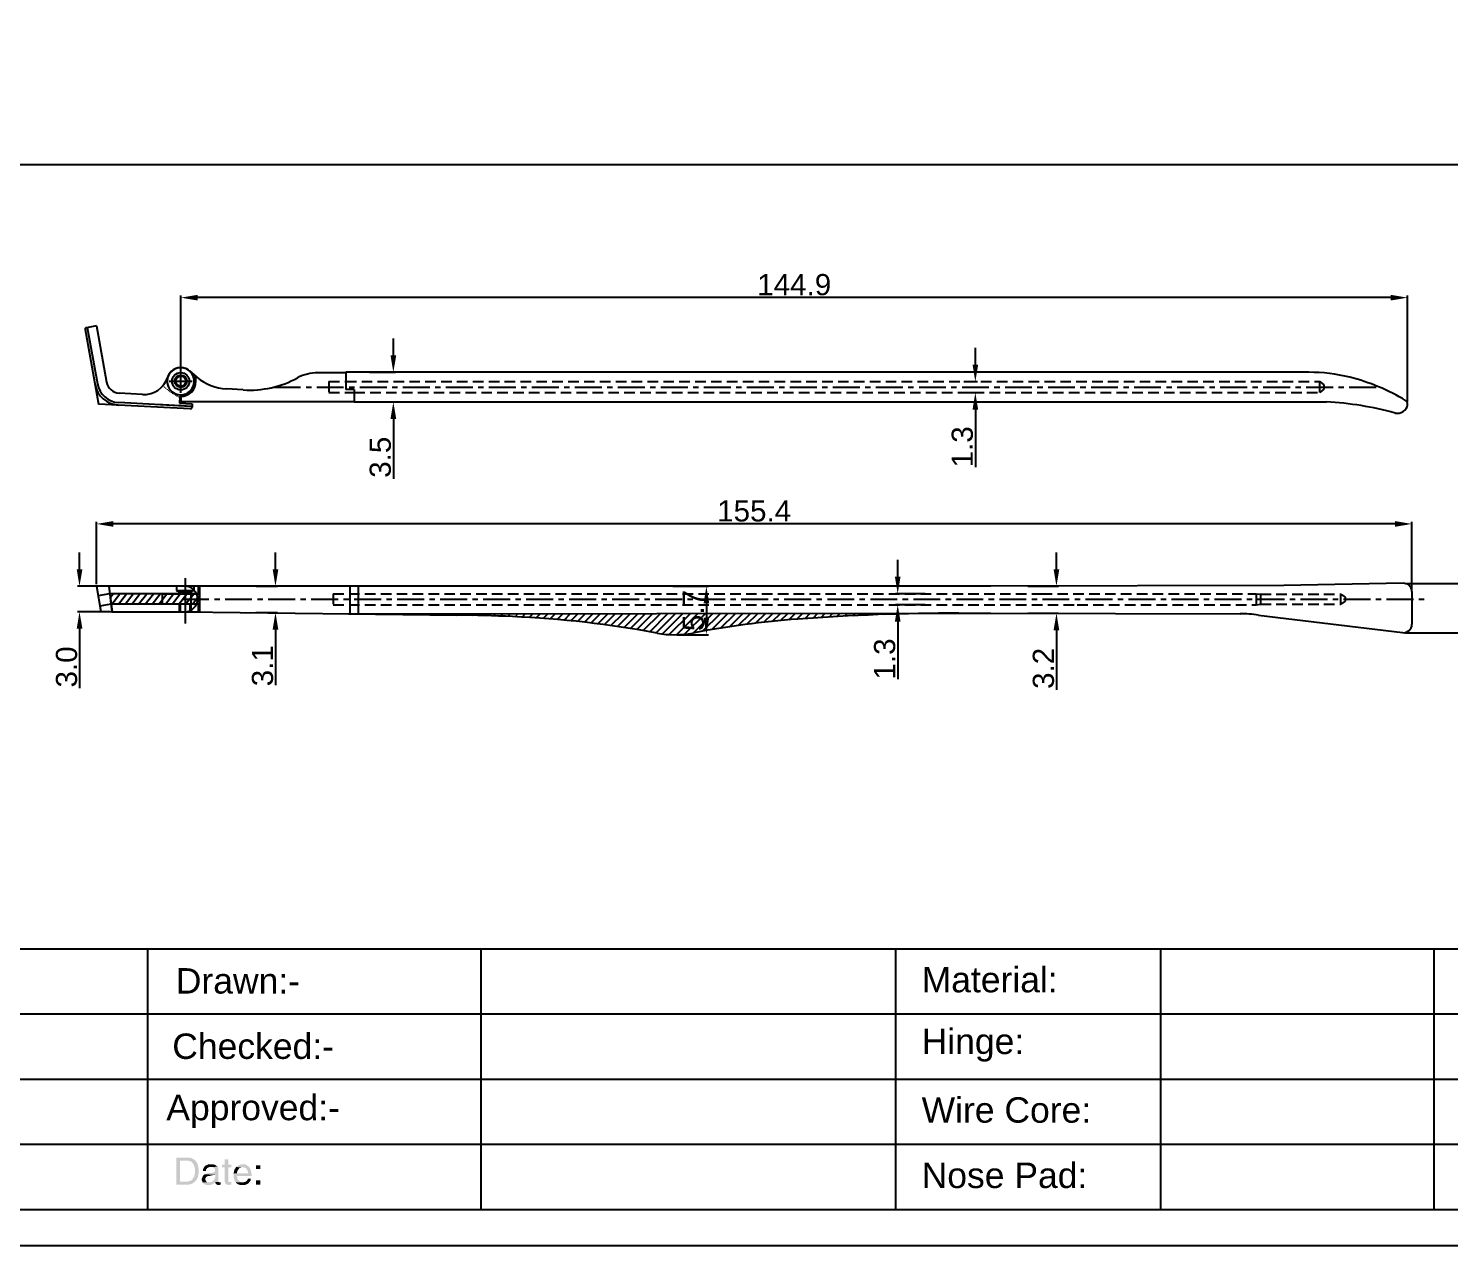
# Model space of a CAD drawing. Header units: millimetres. Extents: x 7018 to 13530, y 4187 to 5692.
# Drawn here: x 11785.8 to 11953.6, y 4951.9 to 5095.6 of the extents above; entities that cross this region are included whole.
import ezdxf

# ---------------------------------------------------------------- set-up
doc = ezdxf.new("R2010")
doc.units = ezdxf.units.MM
for name, pattern in [('CENTER', [50.8, 31.75, -6.35, 6.35, -6.35]), ('CENTER2', [28.575, 19.05, -3.175, 3.175, -3.175]), ('DASHED2', [0.375, 0.25, -0.125]), ('HIDDEN2', [0.1875, 0.125, -0.0625])]:
    doc.linetypes.add(name, pattern=pattern)
for name, color, linetype in [('Center Line', 2, 'CENTER2'), ('Dimension', 3, 'Continuous'), ('Hidden Line', 1, 'HIDDEN2')]:
    doc.layers.add(name, color=color, linetype=linetype)
doc.layers.add('DASHED', color=7, linetype='DASHED2', lineweight=9)
doc.styles.get("Standard").update_dxf_attribs({"font": 'arial.ttf'})
doc.dimstyles.new('Standard$0', dxfattribs={"dimtxt": 2.3, "dimasz": 2, "dimexe": 1, "dimexo": 1, "dimgap": 1, "dimtad": 1, "dimdec": 1, "dimzin": 0, "dimdsep": 46, "dimtxsty": 'Standard', "dimcen": 0, "dimclrd": 4, "dimclre": 4, "dimclrt": 4, "dimadec": 1, "dimazin": 0, "dimtfac": 1, "dimtdec": 1, "dimtofl": 0, "dimtmove": 0, "dimatfit": 0, "dimfxl": 1, "dimtfillclr": 256, "dimtolj": 1, "dimtzin": 0, "dimlwd": -1, "dimlwe": -1, "dimarcsym": 1})

# ---------------------------------------------------------------- blocks, each defined once
blk = doc.blocks.new('*D3343')
at = {"layer": 'Defpoints', "color": 0, "transparency": 16777216}
for p in [(11803.76, 5063.81), (11803.76, 5053.94), (11948.65, 5051.24)]:
    blk.add_point(p, dxfattribs=at)
at = {"layer": 'Dimension', "color": 3, "transparency": 16777216}
for p, q in [((11803.76, 5054.19), (11803.76, 5064.06)), ((11946.65, 5063.81), (11805.76, 5063.81)), ((11948.65, 5051.49), (11948.65, 5064.06))]:
    blk.add_line(p, q, dxfattribs=at)
for points in [[(11805.76, 5064.14), (11805.76, 5063.47), (11803.76, 5063.81)], [(11946.65, 5064.14), (11946.65, 5063.47), (11948.65, 5063.81)]]:
    blk.add_solid(points, dxfattribs=at)
at = {"layer": 'Dimension', "transparency": 16777216, "insert": (11876.21, 5065.33), "char_height": 2.5, "attachment_point": 5}
blk.add_mtext('\\A1;144.9', dxfattribs=at)
blk = doc.blocks.new('*D3344')
at = {"layer": 'Defpoints', "color": 0, "transparency": 16777216}
for p in [(11793.8, 5037.09), (11793.8, 5029.72), (11949.16, 5029.12)]:
    blk.add_point(p, dxfattribs=at)
at = {"layer": 'Dimension', "color": 3, "transparency": 16777216}
for p, q in [((11793.8, 5029.97), (11793.8, 5037.34)), ((11947.16, 5037.09), (11795.8, 5037.09)), ((11949.16, 5029.37), (11949.16, 5037.34))]:
    blk.add_line(p, q, dxfattribs=at)
for points in [[(11795.8, 5037.42), (11795.8, 5036.75), (11793.8, 5037.09)], [(11947.16, 5037.42), (11947.16, 5036.75), (11949.16, 5037.09)]]:
    blk.add_solid(points, dxfattribs=at)
at = {"layer": 'Dimension', "transparency": 16777216, "insert": (11871.48, 5038.61), "char_height": 2.5, "attachment_point": 5}
blk.add_mtext('\\A1;155.4', dxfattribs=at)
blk = doc.blocks.new('*D3345')
at = {"layer": 'Defpoints', "color": 0, "transparency": 16777216}
for p in [(11861.61, 5029.72), (11862.1, 5024), (11865.84, 5024)]:
    blk.add_point(p, dxfattribs=at)
at = {"layer": 'Dimension', "color": 3, "transparency": 16777216}
for p, q in [((11861.86, 5029.72), (11866.09, 5029.72)), ((11865.84, 5027.72), (11865.84, 5026)), ((11862.35, 5024), (11866.09, 5024))]:
    blk.add_line(p, q, dxfattribs=at)
for points in [[(11865.51, 5027.72), (11866.17, 5027.72), (11865.84, 5029.72)], [(11865.51, 5026), (11866.17, 5026), (11865.84, 5024)]]:
    blk.add_solid(points, dxfattribs=at)
at = {"layer": 'Dimension', "transparency": 16777216, "insert": (11864.32, 5026.86), "char_height": 2.5, "attachment_point": 5, "rotation": 90}
blk.add_mtext('\\A1;5.7', dxfattribs=at)
blk = doc.blocks.new('*D3346')
at = {"layer": 'Defpoints', "color": 0, "transparency": 16777216}
for p in [(11903.55, 5029.73), (11903.55, 5026.54), (11907.18, 5026.54)]:
    blk.add_point(p, dxfattribs=at)
at = {"layer": 'Dimension', "color": 3, "transparency": 16777216}
for p, q in [((11907.18, 5031.73), (11907.18, 5033.73)), ((11903.8, 5029.73), (11907.43, 5029.73)), ((11903.8, 5026.54), (11907.43, 5026.54)), ((11907.18, 5024.54), (11907.18, 5017.51))]:
    blk.add_line(p, q, dxfattribs=at)
for points in [[(11906.84, 5031.73), (11907.51, 5031.73), (11907.18, 5029.73)], [(11906.84, 5024.54), (11907.51, 5024.54), (11907.18, 5026.54)]]:
    blk.add_solid(points, dxfattribs=at)
at = {"layer": 'Dimension', "transparency": 16777216, "insert": (11905.65, 5020.03), "char_height": 2.5, "attachment_point": 5, "rotation": 90}
blk.add_mtext('\\A1;3.2', dxfattribs=at)
blk = doc.blocks.new('*D3347')
at = {"layer": 'Defpoints', "color": 0, "transparency": 16777216}
for p in [(11948.16, 5030.07), (11948.16, 5024.24), (11957.59, 5024.24)]:
    blk.add_point(p, dxfattribs=at)
at = {"layer": 'Dimension', "color": 3, "transparency": 16777216}
for p, q in [((11948.41, 5030.07), (11957.84, 5030.07)), ((11957.59, 5028.07), (11957.59, 5026.24)), ((11948.41, 5024.24), (11957.84, 5024.24))]:
    blk.add_line(p, q, dxfattribs=at)
for points in [[(11957.25, 5028.07), (11957.92, 5028.07), (11957.59, 5030.07)], [(11957.25, 5026.24), (11957.92, 5026.24), (11957.59, 5024.24)]]:
    blk.add_solid(points, dxfattribs=at)
at = {"layer": 'Dimension', "transparency": 16777216, "insert": (11956.06, 5027.16), "char_height": 2.5, "attachment_point": 5, "rotation": 90}
blk.add_mtext('\\A1;5.8', dxfattribs=at)
blk = doc.blocks.new('*D3348')
at = {"layer": 'Defpoints', "color": 0, "transparency": 16777216}
for p in [(11825.82, 5054.99), (11825.82, 5051.49), (11828.87, 5051.49)]:
    blk.add_point(p, dxfattribs=at)
at = {"layer": 'Dimension', "color": 3, "transparency": 16777216}
for p, q in [((11828.87, 5056.99), (11828.87, 5058.99)), ((11826.07, 5054.99), (11829.12, 5054.99)), ((11826.07, 5051.49), (11829.12, 5051.49)), ((11828.87, 5049.49), (11828.87, 5042.43))]:
    blk.add_line(p, q, dxfattribs=at)
for points in [[(11828.54, 5056.99), (11829.21, 5056.99), (11828.87, 5054.99)], [(11828.54, 5049.49), (11829.21, 5049.49), (11828.87, 5051.49)]]:
    blk.add_solid(points, dxfattribs=at)
at = {"layer": 'Dimension', "transparency": 16777216, "insert": (11827.34, 5044.96), "char_height": 2.5, "attachment_point": 5, "rotation": 90}
blk.add_mtext('\\A1;3.5', dxfattribs=at)
blk = doc.blocks.new('*D3349')
at = {"layer": 'Defpoints', "color": 0, "transparency": 16777216}
for p in [(11895.98, 5053.89), (11895.98, 5052.59), (11897.6, 5052.59)]:
    blk.add_point(p, dxfattribs=at)
at = {"layer": 'Dimension', "color": 3, "transparency": 16777216}
for p, q in [((11897.6, 5055.89), (11897.6, 5057.89)), ((11896.23, 5053.89), (11897.85, 5053.89)), ((11896.23, 5052.59), (11897.85, 5052.59)), ((11897.6, 5050.59), (11897.6, 5043.78))]:
    blk.add_line(p, q, dxfattribs=at)
for points in [[(11897.27, 5055.89), (11897.93, 5055.89), (11897.6, 5053.89)], [(11897.27, 5050.59), (11897.93, 5050.59), (11897.6, 5052.59)]]:
    blk.add_solid(points, dxfattribs=at)
at = {"layer": 'Dimension', "transparency": 16777216, "insert": (11896.07, 5046.19), "char_height": 2.5, "attachment_point": 5, "rotation": 90}
blk.add_mtext('\\A1;1.3', dxfattribs=at)
blk = doc.blocks.new('*D3350')
at = {"layer": 'Defpoints', "color": 0, "transparency": 16777216}
for p in [(11891.94, 5028.85), (11888.43, 5027.55), (11891.94, 5027.55)]:
    blk.add_point(p, dxfattribs=at)
at = {"layer": 'Dimension', "color": 3, "transparency": 16777216}
for p, q in [((11888.43, 5030.85), (11888.43, 5032.85)), ((11891.69, 5028.85), (11888.18, 5028.85)), ((11891.69, 5027.55), (11888.18, 5027.55)), ((11888.43, 5025.55), (11888.43, 5018.74))]:
    blk.add_line(p, q, dxfattribs=at)
for points in [[(11888.1, 5030.85), (11888.77, 5030.85), (11888.43, 5028.85)], [(11888.1, 5025.55), (11888.77, 5025.55), (11888.43, 5027.55)]]:
    blk.add_solid(points, dxfattribs=at)
at = {"layer": 'Dimension', "transparency": 16777216, "insert": (11886.9, 5021.14), "char_height": 2.5, "attachment_point": 5, "rotation": 90}
blk.add_mtext('\\A1;1.3', dxfattribs=at)
blk = doc.blocks.new('*D3351')
at = {"layer": 'Defpoints', "color": 0, "transparency": 16777216}
for p in [(11812.42, 5029.72), (11812.38, 5026.62), (11814.95, 5026.62)]:
    blk.add_point(p, dxfattribs=at)
at = {"layer": 'Dimension', "color": 3, "transparency": 16777216}
for p, q in [((11814.95, 5031.72), (11814.95, 5033.72)), ((11812.67, 5029.72), (11815.2, 5029.72)), ((11812.63, 5026.62), (11815.2, 5026.62)), ((11814.95, 5024.62), (11814.95, 5018.05))]:
    blk.add_line(p, q, dxfattribs=at)
for points in [[(11814.62, 5031.72), (11815.29, 5031.72), (11814.95, 5029.72)], [(11814.62, 5024.62), (11815.29, 5024.62), (11814.95, 5026.62)]]:
    blk.add_solid(points, dxfattribs=at)
at = {"layer": 'Dimension', "transparency": 16777216, "insert": (11813.43, 5020.34), "char_height": 2.5, "attachment_point": 5, "rotation": 90}
blk.add_mtext('\\A1;3.1', dxfattribs=at)
blk = doc.blocks.new('*D3352')
at = {"layer": 'Defpoints', "color": 0, "transparency": 16777216}
for p in [(11795.65, 5029.72), (11791.81, 5026.72), (11795.67, 5026.72)]:
    blk.add_point(p, dxfattribs=at)
at = {"layer": 'Dimension', "color": 3, "transparency": 16777216}
for p, q in [((11791.81, 5031.72), (11791.81, 5033.72)), ((11795.4, 5029.72), (11791.56, 5029.72)), ((11795.42, 5026.72), (11791.56, 5026.72)), ((11791.81, 5024.72), (11791.81, 5017.68))]:
    blk.add_line(p, q, dxfattribs=at)
for points in [[(11791.48, 5031.72), (11792.15, 5031.72), (11791.81, 5029.72)], [(11791.48, 5024.72), (11792.15, 5024.72), (11791.81, 5026.72)]]:
    blk.add_solid(points, dxfattribs=at)
at = {"layer": 'Dimension', "transparency": 16777216, "insert": (11790.29, 5020.2), "char_height": 2.5, "attachment_point": 5, "rotation": 90}
blk.add_mtext('\\A1;3.0', dxfattribs=at)

msp = doc.modelspace()

# ---------------------------------------------------------------- hatches: boundary and pattern name
h = msp.add_hatch()
h.set_pattern_fill('ANSI31', color=1, scale=5, angle=7, style=0)
h.set_pattern_definition([(52, (11792.9117, 5016.0287), (-0.492507, 0.384788), [])])
edge = h.paths.add_edge_path()
edge.add_line((11795.632, 5028.832), (11805.639, 5028.832))
edge.add_arc((11804.269, 5028.222), 1.5, -23.99561, 23.99561, ccw=False)
edge.add_line((11805.639, 5027.612), (11795.632, 5027.612))
edge.add_arc((11795.632, 5027.762), 0.15, 191.28823, 270, ccw=False)
edge.add_arc((11797.937, 5028.222), 2.5, 168.71177, 191.28823, ccw=False)
edge.add_arc((11795.632, 5028.682), 0.15, 90, 168.71177, ccw=False)
h = msp.add_hatch()
h.set_pattern_fill('ANSI31', color=6, scale=5, style=0)
h.set_pattern_definition([(45, (11068.6565, 5442.1392), (-0.44194174, 0.44194174), [])])
h.paths.add_polyline_path([(11827.769, 5026.486), (11827.769, 5026.43), (11836.385, 5026.322, -0.007364), (11842.93, 5026.144, -0.0358784), (11860.022, 5024.194, 0.0940192), (11864.226, 5024.203, -0.0289456), (11876.627, 5025.846, -0.0176363), (11894.784, 5026.547)])
at = {"transparency": 33554559}
for points in [[(11804.54, 4962.27), (11803.231, 4962.27), (11803.231, 4959.065), (11804.721, 4959.065), (11804.811, 4959.111), (11804.901, 4959.111), (11804.992, 4959.156), (11805.037, 4959.156), (11805.127, 4959.201), (11805.217, 4959.246), (11805.262, 4959.291), (11805.353, 4959.336), (11805.398, 4959.381), (11805.443, 4959.427), (11803.683, 4959.427), (11803.683, 4961.909), (11804.495, 4961.909), (11805.443, 4961.954), (11805.353, 4961.999), (11805.307, 4962.044), (11805.217, 4962.089), (11805.172, 4962.134), (11805.082, 4962.18), (11804.992, 4962.225), (11804.811, 4962.225), (11804.766, 4962.27), (11804.676, 4962.27)], [(11805.443, 4961.954), (11804.495, 4961.909), (11804.63, 4961.909), (11804.721, 4961.864), (11804.811, 4961.864), (11804.856, 4961.819), (11804.946, 4961.819), (11805.037, 4961.773), (11805.082, 4961.683), (11805.127, 4961.638), (11805.217, 4961.593), (11805.262, 4961.503), (11805.262, 4961.457), (11805.307, 4961.367), (11805.353, 4961.322), (11805.353, 4961.232), (11805.398, 4961.142), (11805.398, 4961.051), (11805.443, 4960.961), (11805.443, 4960.374), (11805.398, 4960.284), (11805.398, 4960.194), (11805.353, 4960.103), (11805.353, 4960.013), (11805.307, 4959.968), (11805.262, 4959.878), (11805.217, 4959.833), (11805.172, 4959.742), (11805.172, 4959.742), (11805.127, 4959.652), (11805.037, 4959.607), (11804.992, 4959.562), (11804.901, 4959.517), (11804.811, 4959.517), (11804.766, 4959.472), (11804.676, 4959.472), (11804.585, 4959.427), (11803.683, 4959.427), (11805.443, 4959.427), (11805.533, 4959.517), (11805.533, 4959.517), (11805.578, 4959.607), (11805.623, 4959.652), (11805.668, 4959.697), (11805.714, 4959.788), (11805.759, 4959.878), (11805.759, 4959.923), (11805.804, 4960.013), (11805.804, 4960.103), (11805.849, 4960.194), (11805.849, 4960.284), (11805.894, 4960.374), (11805.894, 4960.916), (11805.849, 4961.006), (11805.849, 4961.187), (11805.804, 4961.277), (11805.804, 4961.322), (11805.759, 4961.412), (11805.759, 4961.503), (11805.714, 4961.548), (11805.668, 4961.638), (11805.623, 4961.728), (11805.578, 4961.773), (11805.533, 4961.819), (11805.488, 4961.909)], [(11808.106, 4961.187), (11807.293, 4961.142), (11807.474, 4961.142), (11807.519, 4961.096), (11807.609, 4961.096), (11807.654, 4961.051), (11807.745, 4961.006), (11807.79, 4960.916), (11807.79, 4960.826), (11807.835, 4960.735), (11807.835, 4960.735), (11807.79, 4960.645), (11807.79, 4960.6), (11807.745, 4960.555), (11807.654, 4960.51), (11807.609, 4960.51), (11807.519, 4960.465), (11807.022, 4960.419), (11806.887, 4960.419), (11806.797, 4960.374), (11806.707, 4960.329), (11806.661, 4960.329), (11806.571, 4960.284), (11807.835, 4960.239), (11807.835, 4959.923), (11807.79, 4959.833), (11807.79, 4959.697), (11807.745, 4959.652), (11807.654, 4959.562), (11807.609, 4959.517), (11807.564, 4959.472), (11807.519, 4959.427), (11807.429, 4959.381), (11807.338, 4959.381), (11807.248, 4959.336), (11806.345, 4959.336), (11806.391, 4959.246), (11806.481, 4959.201), (11806.526, 4959.156), (11806.571, 4959.111), (11806.661, 4959.065), (11806.707, 4959.065), (11806.797, 4959.02), (11807.293, 4959.02), (11807.338, 4959.065), (11807.429, 4959.111), (11807.519, 4959.111), (11807.564, 4959.156), (11807.654, 4959.201), (11807.745, 4959.291), (11807.745, 4959.291), (11807.835, 4959.381), (11808.241, 4959.381), (11808.196, 4959.472), (11808.196, 4960.916), (11808.151, 4961.006), (11808.151, 4961.096)], [(11807.338, 4961.457), (11807.022, 4961.457), (11806.932, 4961.412), (11806.842, 4961.367), (11806.797, 4961.367), (11806.707, 4961.322), (11806.661, 4961.277), (11806.616, 4961.232), (11806.571, 4961.187), (11806.526, 4961.142), (11806.481, 4961.051), (11806.436, 4960.961), (11806.391, 4960.871), (11806.391, 4960.69), (11806.752, 4960.69), (11806.752, 4960.826), (11806.797, 4960.916), (11806.842, 4960.961), (11806.887, 4961.051), (11806.932, 4961.051), (11807.022, 4961.096), (11807.113, 4961.142), (11807.293, 4961.142), (11808.106, 4961.187), (11808.061, 4961.232), (11807.97, 4961.277), (11807.925, 4961.322), (11807.88, 4961.367), (11807.79, 4961.412), (11807.699, 4961.412), (11807.654, 4961.457), (11807.429, 4961.457)], [(11809.369, 4962.044), (11808.963, 4962.044), (11808.963, 4961.412), (11808.647, 4961.412), (11808.647, 4961.096), (11808.963, 4961.096), (11808.963, 4959.381), (11809.008, 4959.291), (11809.053, 4959.201), (11809.053, 4959.156), (11809.099, 4959.111), (11809.144, 4959.111), (11809.234, 4959.065), (11809.324, 4959.065), (11809.414, 4959.02), (11809.46, 4959.02), (11809.505, 4959.065), (11809.73, 4959.065), (11809.73, 4959.381), (11809.505, 4959.381), (11809.414, 4959.427), (11809.369, 4959.472), (11809.369, 4961.096), (11809.73, 4961.096), (11809.73, 4961.412), (11809.369, 4961.412)], [(11811.084, 4961.457), (11810.859, 4961.457), (11810.768, 4961.412), (11810.723, 4961.412), (11810.633, 4961.367), (11810.543, 4961.322), (11810.498, 4961.277), (11810.407, 4961.232), (11810.362, 4961.187), (11810.317, 4961.142), (11811.084, 4961.096), (11811.265, 4961.096), (11811.355, 4961.051), (11811.445, 4961.006), (11811.491, 4960.961), (11811.536, 4960.916), (11811.536, 4960.916), (11811.581, 4960.826), (11811.626, 4960.78), (11811.671, 4960.69), (11811.671, 4960.6), (11811.716, 4960.51), (11811.716, 4960.419), (11810.407, 4960.419), (11810.001, 4960.374), (11810.001, 4959.923), (11810.046, 4959.833), (11810.046, 4959.742), (11810.091, 4959.652), (11810.091, 4959.607), (11810.137, 4959.517), (11810.182, 4959.427), (11810.227, 4959.381), (11810.272, 4959.336), (11811.084, 4959.336), (11810.994, 4959.336), (11810.904, 4959.381), (11810.814, 4959.381), (11810.768, 4959.427), (11810.678, 4959.472), (11810.633, 4959.517), (11810.588, 4959.562), (11810.543, 4959.607), (11810.498, 4959.652), (11810.498, 4959.742), (11810.453, 4959.788), (11810.453, 4959.878), (11810.407, 4960.013), (11810.407, 4960.103), (11812.122, 4960.103), (11812.122, 4960.419), (11812.077, 4960.51), (11812.077, 4960.69), (11812.032, 4960.78), (11811.987, 4960.871), (11811.987, 4960.916), (11811.942, 4961.006), (11811.897, 4961.051), (11811.852, 4961.142), (11811.806, 4961.187), (11811.716, 4961.232), (11811.671, 4961.277), (11811.581, 4961.322), (11811.536, 4961.367), (11811.445, 4961.412), (11811.355, 4961.457), (11811.175, 4961.457)], [(11810.317, 4961.142), (11810.272, 4961.096), (11810.227, 4961.006), (11810.182, 4960.961), (11810.137, 4960.871), (11810.091, 4960.826), (11810.091, 4960.735), (11810.046, 4960.645), (11810.046, 4960.555), (11810.001, 4960.465), (11810.001, 4960.374), (11810.407, 4960.419), (11810.407, 4960.51), (11810.453, 4960.6), (11810.453, 4960.69), (11810.498, 4960.735), (11810.543, 4960.826), (11810.588, 4960.871), (11810.633, 4960.916), (11810.678, 4961.006), (11810.768, 4961.051), (11810.814, 4961.051), (11810.904, 4961.096), (11811.084, 4961.096)], [(11813.16, 4960.916), (11813.16, 4961.367), (11812.664, 4961.367), (11812.664, 4960.916)], [(11806.571, 4960.284), (11806.526, 4960.239), (11806.436, 4960.194), (11806.436, 4960.149), (11806.391, 4960.103), (11806.345, 4960.013), (11806.3, 4959.968), (11806.3, 4959.878), (11806.255, 4959.788), (11806.255, 4959.562), (11806.3, 4959.472), (11806.3, 4959.381), (11806.345, 4959.336), (11807.068, 4959.336), (11806.932, 4959.336), (11806.842, 4959.381), (11806.797, 4959.427), (11806.752, 4959.472), (11806.707, 4959.562), (11806.661, 4959.652), (11806.661, 4959.788), (11806.707, 4959.878), (11806.752, 4959.923), (11806.797, 4960.013), (11806.842, 4960.013), (11806.932, 4960.058), (11807.022, 4960.103), (11807.203, 4960.103), (11807.564, 4960.194), (11807.745, 4960.194), (11807.835, 4960.239)], [(11808.241, 4959.381), (11807.835, 4959.381), (11807.835, 4959.291), (11808.331, 4959.336), (11808.331, 4959.336)], [(11808.467, 4959.336), (11808.331, 4959.336), (11807.835, 4959.291), (11807.88, 4959.201), (11807.925, 4959.156), (11807.925, 4959.156), (11807.97, 4959.111), (11808.061, 4959.065), (11808.151, 4959.02), (11808.331, 4959.02), (11808.376, 4959.065), (11808.467, 4959.065)], [(11812.077, 4959.788), (11811.671, 4959.788), (11811.671, 4959.652), (11811.626, 4959.607), (11811.536, 4959.517), (11811.491, 4959.472), (11811.445, 4959.427), (11811.355, 4959.381), (11811.265, 4959.381), (11811.175, 4959.336), (11810.272, 4959.336), (11810.317, 4959.246), (11810.407, 4959.201), (11810.453, 4959.156), (11810.543, 4959.111), (11810.633, 4959.065), (11810.678, 4959.065), (11810.768, 4959.02), (11811.355, 4959.02), (11811.445, 4959.065), (11811.536, 4959.111), (11811.581, 4959.111), (11811.671, 4959.156), (11811.716, 4959.201), (11811.806, 4959.246), (11811.852, 4959.336), (11811.897, 4959.381), (11811.942, 4959.472), (11811.987, 4959.517), (11812.032, 4959.607), (11812.032, 4959.697)], [(11813.16, 4959.065), (11813.16, 4959.562), (11812.664, 4959.562), (11812.664, 4959.065)]]:
    msp.add_hatch(color=256, dxfattribs=at).paths.add_polyline_path(points)

# ---------------------------------------------------------------- linework, layer by layer
for p, q in [((11719.177, 5079.525), (12115.615, 5079.525)), ((11792.461, 5060.03), (11794.066, 5051.24)), ((11793.804, 5060.465), (11792.624, 5060.263)), ((11792.72, 5060.279), (11793.935, 5053.627)), ((11793.804, 5060.465), (11795.017, 5053.824)), ((11804.791, 5055.162), (11805.68, 5054.416)), ((11819.95, 5054.944), (11819.95, 5054.944)), ((11823.263, 5054.994), (11823.263, 5052.944)), ((11937.001, 5054.994), (11823.263, 5054.994)), ((11804.487, 5053.898), (11804.487, 5053.898)), ((11805.563, 5053.936), (11805.563, 5054.515)), ((11817.653, 5054.385), (11817.653, 5054.385)), ((11817.653, 5054.385), (11817.653, 5054.385)), ((11799.234, 5052.371), (11796.507, 5052.514)), ((11803.679, 5052.339), (11803.627, 5051.341)), ((11803.763, 5052.336), (11803.763, 5051.337)), ((11811.144, 5052.908), (11809.186, 5053.023)), ((11824.263, 5052.944), (11823.263, 5052.944)), ((11824.263, 5052.944), (11824.263, 5051.494)), ((11804.893, 5050.673), (11794.066, 5051.24)), ((11804.909, 5050.972), (11796.447, 5051.416)), ((11805.109, 5050.962), (11800.981, 5051.178)), ((11803.627, 5051.341), (11805.124, 5051.263)), ((11803.763, 5051.544), (11824.263, 5051.544)), ((11805.124, 5051.263), (11805.103, 5050.862)), ((11824.263, 5051.494), (11939.059, 5051.494)), ((11948.614, 5051.015), (11948.613, 5051.013)), ((11934.043, 5029.799), (11899.447, 5029.722)), ((11948.14, 5030.074), (11934.043, 5029.799)), ((11899.447, 5029.722), (11823.769, 5029.722)), ((11949.158, 5029.119), (11949.158, 5025.243)), ((11823.56, 5026.482), (11836.385, 5026.322)), ((11895.641, 5026.549), (11899.447, 5026.549)), ((11899.447, 5026.549), (11928.872, 5026.479)), ((11931.02, 5026.319), (11948.038, 5024.25)), ((11706.359, 4956.132), (12115.615, 4956.132))]:
    msp.add_line(p, q)
at = {"color": 7, "lineweight": -2, "ltscale": 1000}
msp.add_line((11793.946, 5059.679), (11793.948, 5059.68), dxfattribs=at)
at = {"color": 6}
msp.add_line((11803.679, 5052.339), (11803.637, 5051.547), dxfattribs=at)
at = {"color": 7}
for p, q in [((11795.269, 5029.722), (11793.803, 5029.722)), ((11793.803, 5029.722), (11794.332, 5026.743)), ((11795.37, 5028.832), (11794.001, 5028.589)), ((11795.268, 5029.726), (11795.616, 5026.722)), ((11800.943, 5029.722), (11795.269, 5029.722)), ((11795.269, 5029.722), (11795.663, 5026.722)), ((11805.869, 5029.722), (11795.269, 5029.722)), ((11805.869, 5028.832), (11795.372, 5028.832)), ((11803.246, 5029.722), (11803.246, 5029.222)), ((11803.246, 5029.222), (11805.296, 5029.222)), ((11803.246, 5029.222), (11803.546, 5029.122)), ((11803.546, 5029.122), (11803.546, 5028.832)), ((11803.546, 5029.122), (11804.996, 5029.122)), ((11823.769, 5029.722), (11804.269, 5029.722)), ((11804.969, 5028.822), (11804.969, 5027.622)), ((11805.296, 5029.222), (11804.996, 5029.122)), ((11804.996, 5029.122), (11804.996, 5028.832)), ((11805.296, 5029.722), (11805.296, 5029.222)), ((11805.869, 5028.832), (11805.869, 5029.722)), ((11805.969, 5029.722), (11805.969, 5026.701)), ((11795.513, 5027.612), (11794.216, 5027.382)), ((11794.332, 5026.743), (11795.665, 5026.722)), ((11805.869, 5027.612), (11795.513, 5027.612)), ((11795.616, 5026.722), (11805.869, 5026.722)), ((11795.665, 5026.722), (11800.943, 5026.722)), ((11803.571, 5027.612), (11803.571, 5026.722)), ((11803.716, 5027.612), (11803.716, 5026.722)), ((11804.269, 5026.722), (11823.769, 5026.479)), ((11804.826, 5027.612), (11804.826, 5026.722)), ((11804.971, 5027.612), (11804.971, 5026.722)), ((11805.869, 5026.722), (11805.869, 5027.612))]:
    msp.add_line(p, q, dxfattribs=at)
msp.add_lwpolyline([(12119.653, 4951.873), (12119.653, 5248.873), (11699.653, 5248.873), (11699.653, 4951.873)], close=True)
for points in [[(11823.263, 5054.944), (11819.95, 5054.944)], [(11823.769, 5026.479), (11823.769, 5029.722)], [(11824.769, 5026.467), (11824.769, 5029.722)], [(11719.177, 4986.912), (12115.615, 4986.912)], [(11799.846, 4986.912), (11799.846, 4956.132)], [(11839.202, 4986.912), (11839.202, 4956.132)], [(11888.17, 4986.912), (11888.17, 4956.132)], [(11919.447, 4986.912), (11919.447, 4956.132)], [(11951.761, 4986.912), (11951.761, 4956.132)], [(11719.177, 4979.24), (12015.307, 4979.24)], [(11719.177, 4971.522), (12068.247, 4971.522)], [(11719.177, 4963.849), (12015.307, 4963.849)]]:
    msp.add_lwpolyline(points)
for points in [[(11805.269, 5027.612), (11801.593, 5027.612), (11801.593, 5028.832), (11805.269, 5028.832)], [(11804.269, 5028.822), (11805.969, 5028.822)], [(11805.969, 5026.701), (11805.969, 5029.722)], [(11805.969, 5027.622), (11804.269, 5027.622)], [(11823.56, 5026.482), (11896.343, 5026.549)]]:
    msp.add_lwpolyline(points, dxfattribs=at)
for radius in [1.025, 1.025, 0.725, 0.6]:
    msp.add_circle((11803.763, 5053.936), radius)
at = {"color": 6}
msp.add_circle((11803.763, 5053.936), 0.7, dxfattribs=at)
for centre, radius, start, end in [((11792.657, 5060.066), 0.2, 99.73686, 190.35008), ((11803.763, 5053.936), 1.6, 50, 270), ((11803.763, 5053.936), 1.6, 47, 267), ((11803.763, 5053.936), 1.6, 270, 164.87833), ((11803.763, 5053.936), 1.6, 267, 161.87833), ((11819.95, 5049.944), 5, 90, 118.47331), ((11937.001, 5034.994), 20, 76.09858, 90), ((11796.591, 5054.112), 3, 190.35008, 267), ((11796.591, 5054.112), 2.7, 190.35008, 267), ((11796.591, 5054.112), 1.6, 190.35008, 267), ((11799.391, 5055.367), 3, 267, 341.87833), ((11803.763, 5053.936), 1.8, 270, 0), ((11809.537, 5059.012), 6, 230, 266.65003), ((11811.846, 5064.888), 12, 266.65003, 298.47331), ((11936.103, 5031.365), 23.738, 58.75697, 76.09858), ((11948.159, 5051.239), 0.493, 351.22319, 58.75697), ((11804.904, 5050.872), 0.2, 267, 357), ((11936.994, 5012.969), 38.58, 74.70254, 86.9324), ((11947.46, 5051.347), 1.2, 256.12917, 351.22319), ((11948.159, 5029.074), 1, 2.58371, 91.11463), ((11895.641, 4768.897), 257.652, 90, 94.2323), ((11928.836, 5011.479), 15, 81.62743, 89.86423), ((11833.618, 4804.044), 222.296, 87.59904, 89.28671), ((11884.607, 4918.009), 108.132, 94.2323, 100.8643), ((11948.158, 5025.243), 1, 263.06712, 0), ((11862.1, 5035.277), 11.276, 259.37984, 280.8643)]:
    msp.add_arc(centre, radius, start, end)
at = {"color": 7}
for centre, radius, start, end in [((11804.269, 5028.222), 1.5, 270, 90), ((11837.902, 4906.225), 120.024, 79.37984, 87.59904)]:
    msp.add_arc(centre, radius, start, end, dxfattribs=at)
at = {"layer": 'Center Line', "linetype": 'CENTER', "ltscale": 0.2}
for p, q in [((11803.763, 5052.571), (11803.763, 5055.301)), ((11803.763, 5052.571), (11803.763, 5055.301)), ((11802.398, 5053.936), (11805.128, 5053.936)), ((11802.398, 5053.936), (11805.128, 5053.936)), ((11804.269, 5030.694), (11804.269, 5025.321))]:
    msp.add_line(p, q, dxfattribs=at)
at = {"layer": 'Center Line', "linetype": 'CENTER', "ltscale": 0.1}
for p, q in [((11814.748, 5053.244), (11945.313, 5053.244)), ((11803.923, 5028.201), (11950.769, 5028.201))]:
    msp.add_line(p, q, dxfattribs=at)
at = {"layer": 'DASHED', "ltscale": 0.3}
msp.add_arc((11806.852, 5058.827), 7.5, 226.24007, 244.83723, dxfattribs=at)
at = {"layer": 'Hidden Line', "color": 1, "ltscale": 10}
for p, q in [((11821.263, 5053.894), (11821.263, 5052.594)), ((11821.263, 5053.894), (11823.263, 5053.894)), ((11821.263, 5053.894), (11821.263, 5052.594)), ((11823.263, 5053.894), (11938.263, 5053.894)), ((11821.263, 5052.594), (11824.263, 5052.594)), ((11824.263, 5052.594), (11938.263, 5052.594)), ((11821.769, 5028.851), (11905.414, 5028.851)), ((11821.769, 5028.851), (11821.769, 5027.551)), ((11905.414, 5028.851), (11930.769, 5028.851)), ((11930.769, 5028.851), (11930.769, 5027.551)), ((11930.769, 5028.851), (11931.269, 5028.775)), ((11931.269, 5028.775), (11931.269, 5027.628)), ((11931.269, 5028.775), (11940.769, 5028.775)), ((11821.769, 5027.551), (11909.625, 5027.551)), ((11909.625, 5027.551), (11930.769, 5027.551)), ((11930.769, 5027.551), (11931.269, 5027.628)), ((11931.269, 5027.628), (11940.769, 5027.628))]:
    msp.add_line(p, q, dxfattribs=at)
for points in [[(11938.263, 5052.594), (11938.263, 5053.894), (11938.763, 5053.494), (11938.763, 5052.994)], [(11940.769, 5027.628), (11940.769, 5028.775), (11941.269, 5028.451), (11941.269, 5027.951)]]:
    msp.add_lwpolyline(points, close=True, dxfattribs=at)

# ---------------------------------------------------------------- texts
at = {"width": 34.34827, "attachment_point": 5}
for s, insert, char_height in [('Drawn:-', (11810.514, 4983.111), 2.9997), ('\\pxql;Material:', (11908.435, 4983.255), 2.99966), ('Checked:-', (11812.311, 4975.393), 2.9997), ('\\pxql;Hinge:', (11908.435, 4975.537), 2.99966), ('Approved:-', (11812.311, 4967.721), 2.9997), ('\\pxql; Wire Core:', (11907.267, 4967.864), 2.99966), ('\\pxql;Nose Pad:', (11908.435, 4960.147), 2.99966)]:
    msp.add_mtext(s, dxfattribs=dict(at, insert=insert, char_height=char_height))

# ---------------------------------------------------------------- dimensions: what is measured, and where the dimension line sits
at = {"layer": 'Dimension'}
for base, p1, p2, picture, middle in [((11803.763, 5063.805), (11948.652, 5051.239), (11803.763, 5053.936), '*D3343', (11876.207, 5063.805)), ((11793.803, 5037.086), (11949.158, 5029.119), (11793.803, 5029.722), '*D3344', (11871.48, 5037.086))]:
    dim = msp.add_linear_dim(base=base, p1=p1, p2=p2, dimstyle='Standard$0', override={"dimtxt": 2.5, "dimexe": 0.25, "dimexo": 0.25, "dimgap": 0.25, "dimclrd": 3, "dimclre": 3, "dimclrt": 256, "dimadec": 2, "dimtdec": 2, "dimatfit": 3}, dxfattribs=at)
    dim.commit()
    dim.dimension.update_dxf_attribs({"geometry": picture, "text_midpoint": middle, "dimtype": 160})
for base, p1, p2, picture, middle in [((11828.872, 5051.494), (11825.82, 5054.994), (11825.82, 5051.494), '*D3348', (11827.344, 5044.96)), ((11897.599, 5052.594), (11895.981, 5053.894), (11895.981, 5052.594), '*D3349', (11896.072, 5046.186)), ((11791.815, 5026.722), (11795.652, 5029.722), (11795.665, 5026.722), '*D3352', (11790.288, 5020.202)), ((11814.954, 5026.621), (11812.415, 5029.722), (11812.377, 5026.621), '*D3351', (11813.427, 5020.338)), ((11907.176, 5026.539), (11903.554, 5029.731), (11903.546, 5026.539), '*D3346', (11905.649, 5020.027)), ((11888.432, 5027.551), (11891.942, 5028.851), (11891.942, 5027.551), '*D3350', (11886.905, 5021.143)), ((11957.587, 5024.243), (11948.159, 5030.074), (11948.158, 5024.243), '*D3347', (11956.06, 5027.158)), ((11865.839, 5024.001), (11861.608, 5029.722), (11862.1, 5024.001), '*D3345', (11864.318, 5026.862))]:
    dim = msp.add_linear_dim(base=base, p1=p1, p2=p2, angle=90, dimstyle='Standard$0', override={"dimtxt": 2.5, "dimexe": 0.25, "dimexo": 0.25, "dimgap": 0.25, "dimclrd": 3, "dimclre": 3, "dimclrt": 256, "dimadec": 2, "dimtdec": 2, "dimatfit": 3}, dxfattribs=at)
    dim.commit()
    dim.dimension.update_dxf_attribs({"geometry": picture, "text_midpoint": middle})

doc.saveas('drawing.dxf')
